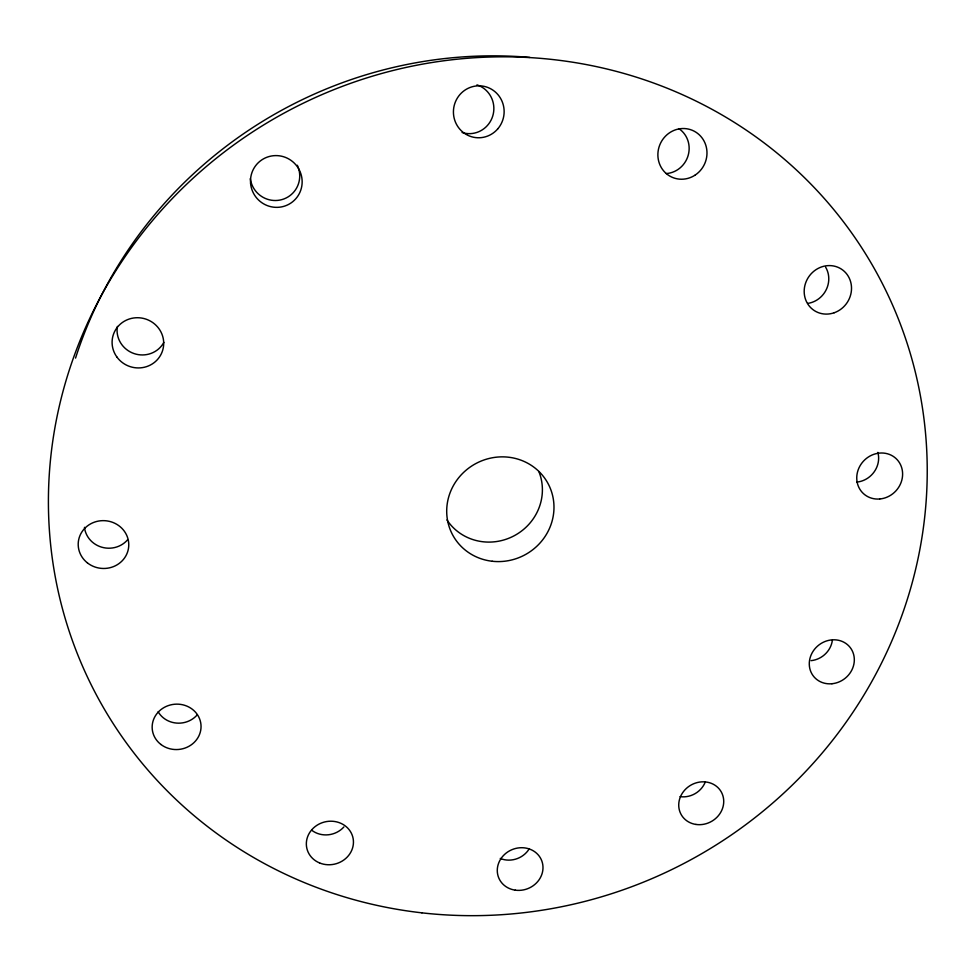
<?xml version="1.0" encoding="UTF-8"?>
<svg xmlns="http://www.w3.org/2000/svg" width="973" height="973" viewBox="0 0 973 973"><rect width="100%" height="100%" fill="white"/><g stroke="black" fill="none" stroke-linecap="round" stroke-linejoin="round"><path stroke-width="1.46" d="M75.541 358.088A427.086 410.484 -28.6 0 1 529.859 57.407M163.865 342.362A24.884 24.082 18.5 0 1 134.031 353.564A24.884 24.082 18.5 0 1 117.38 326.417M127.487 539.918A24.325 23.06 5.3 0 1 101.691 547.179A24.325 23.06 5.3 0 1 84.469 527.317M197.045 715.058A23.559 21.929 -4.7 0 1 158.149 711.762M343.87 826.977A22.817 20.98 -13.6 0 1 311.895 830.37M529.178 848.918A22.33 20.384 -21.9 0 1 500.256 858.454M705.303 781.939A22.209 20.226 -30.1 0 1 680.054 796.632M832.377 640.161A22.476 20.555 -38.3 0 1 811.093 660.643M877.865 452.384A23.072 21.297 -46.8 0 1 856.678 482.097M825.603 267.137A23.851 22.343 -55.9 0 1 807.785 303.394M678.85 128.606A24.568 23.461 -66.7 0 1 688.215 155.23A24.568 23.461 -66.7 0 1 666.31 173.559M476.965 84.87A24.982 24.374 -83.1 0 1 492.703 116.152A24.982 24.374 -83.1 0 1 462.114 132.535M297.324 165.252A25.03 24.678 50.2 0 1 282.012 199.574A25.03 24.678 50.2 0 1 250.316 178.667M538.847 471.516A52.165 50.049 -28.6 0 1 513.999 535.855A52.165 50.049 -28.6 0 1 446.972 519.971M421.917 912.844A443.579 425.14 -28.6 0 0 897.009 315.556A443.579 425.14 -28.6 0 0 144.515 230.333A443.579 425.14 -28.6 0 0 421.917 912.844M695.938 824.435A23.011 20.859 -30.1 0 0 722.817 795.488A23.011 20.859 -30.1 0 0 684.943 789.845A23.011 20.859 -30.1 0 0 695.938 824.435M160.946 744.491A24.459 22.695 -5.2 0 0 200.693 730.419A24.459 22.695 -5.2 0 0 168.159 705.644A24.459 22.695 -5.2 0 0 160.946 744.491M831.951 683.739A23.303 21.211 -38.1 0 0 851.229 648.979A23.303 21.211 -38.1 0 0 812.212 652.725A23.303 21.211 -38.1 0 0 831.951 683.739M879.689 498.991A23.948 22.014 -46.5 0 0 899.539 462.856A23.948 22.014 -46.5 0 0 859.804 466.237A23.948 22.014 -46.5 0 0 879.689 498.991M834.153 312.771A24.775 23.133 -55.5 0 0 844.455 271.503A24.775 23.133 -55.5 0 0 804.939 285.259A24.775 23.133 -55.5 0 0 834.153 312.771M695.281 174.994A25.553 24.349 -65.9 0 0 694.126 131.16A25.553 24.349 -65.9 0 0 657.882 155.473A25.553 24.349 -65.9 0 0 695.281 174.994M497.641 129.02A25.991 25.347 -81.7 0 0 484.019 86.342A25.991 25.347 -81.7 0 0 454.671 120.032A25.991 25.347 -81.7 0 0 497.641 129.02M250.572 183.228A26.04 25.687 49.1 0 0 291 202.98A26.04 25.687 49.1 0 0 287.4 158.246A26.04 25.687 49.1 0 0 250.572 183.228M116.882 357.006A25.882 25.03 17.4 0 0 161.384 353.673A25.882 25.03 17.4 0 0 135.429 317.794A25.882 25.03 17.4 0 0 116.882 357.006M87.461 562.929A25.298 23.911 4.6 0 0 128.436 548.65A25.298 23.911 4.6 0 0 94.539 522.112A25.298 23.911 4.6 0 0 87.461 562.929M492.204 561.251A54.172 51.824 -28.6 0 0 550.329 488.422A54.172 51.824 -28.6 0 0 458.49 478.011A54.172 51.824 -28.6 0 0 492.204 561.251M319.594 862.954A23.68 21.674 -13.8 0 0 353.394 840.526A23.68 21.674 -13.8 0 0 316.687 825.457A23.68 21.674 -13.8 0 0 319.594 862.954M515.264 890.161A23.145 21.029 -22.1 0 0 541.912 861.214A23.145 21.029 -22.1 0 0 503.211 855.79A23.145 21.029 -22.1 0 0 515.264 890.161"/></g></svg>
